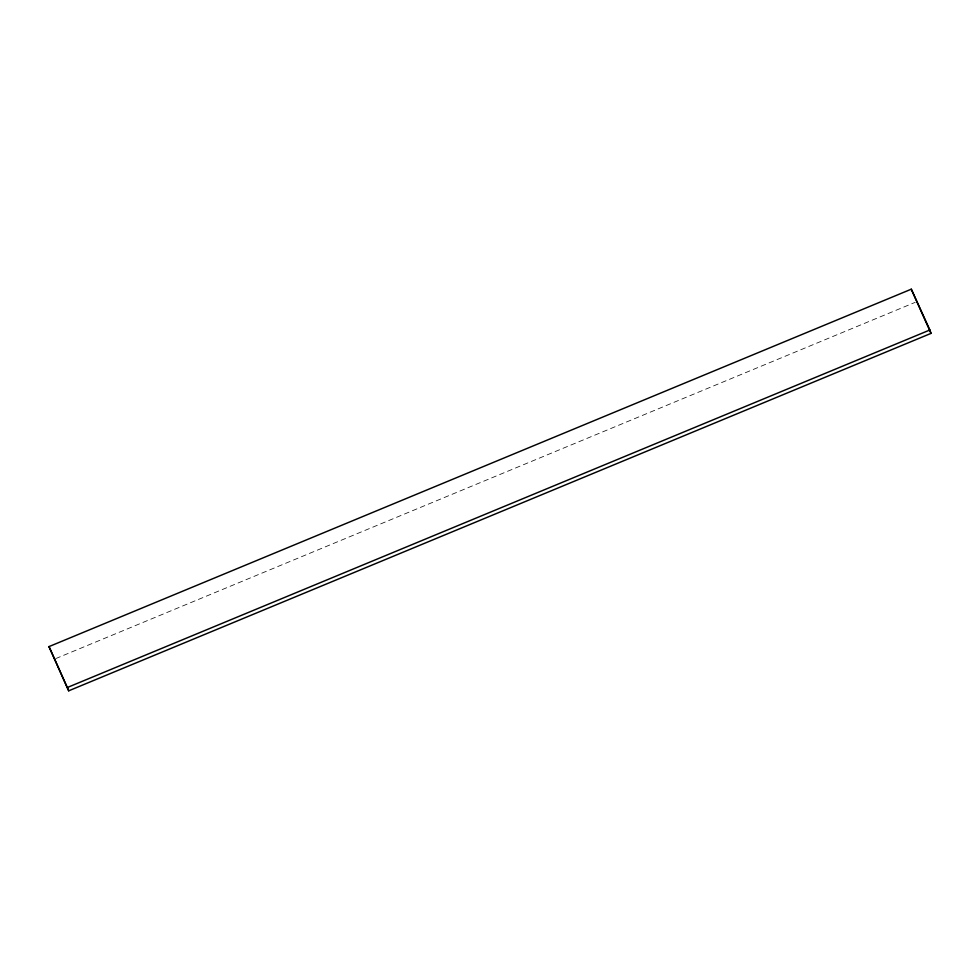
<?xml version="1.0" encoding="UTF-8"?>
<svg xmlns="http://www.w3.org/2000/svg" width="980" height="980" viewBox="0 0 980 980"><rect width="100%" height="100%" fill="white"/><g stroke="black" fill="none" stroke-linecap="round" stroke-linejoin="round"><path stroke-width="0.73" stroke-dasharray="4.9 3.68" d="M55.713 658.597L915.173 302.355"/><path stroke-width="1.47" d="M49 646.604L911.29 289.186L929.885 329.978L931 333.396L68.71 690.814L49 646.604L68.71 690.814M67.596 687.397L929.885 329.978M931 333.396L911.29 289.186"/></g></svg>
